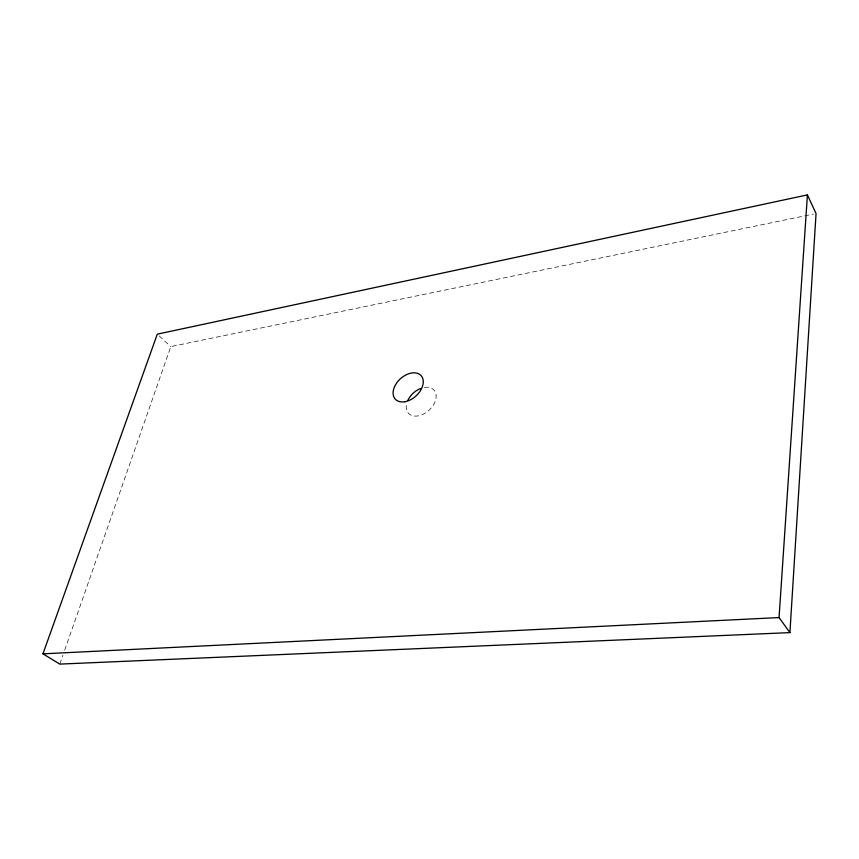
<?xml version="1.0" encoding="UTF-8"?>
<svg xmlns="http://www.w3.org/2000/svg" width="859" height="859" viewBox="0 0 859 859"><rect width="100%" height="100%" fill="white"/><g stroke="black" fill="none" stroke-linecap="round" stroke-linejoin="round"><path stroke-width="0.64" stroke-dasharray="4.29 3.22" d="M59.829 664.104L62.922 655.256M64.693 650.188L170.812 346.606L813.419 214.095M159.226 335.933L170.812 346.606M424.378 387.409A17.244 11.639 -42.3 0 1 435.781 399.338A17.244 11.639 -42.3 0 1 417.85 415.939A17.244 11.639 -42.3 0 1 406.608 403.87"/><path stroke-width="1.29" d="M789.915 632.611L816.05 213.558L807.417 194.896L157.294 334.162L42.95 653.839L59.829 664.104L789.915 632.611L779.059 617.567L807.417 194.896M42.95 653.839L779.059 617.567M407.961 400.122A17.244 11.639 -42.3 0 1 420.513 388.504M404.9 401.733A17.47 11.618 -42.4 0 0 422.585 378.003A17.47 11.618 -42.4 0 0 397.073 382.416A17.47 11.618 -42.4 0 0 404.9 401.733"/></g></svg>
